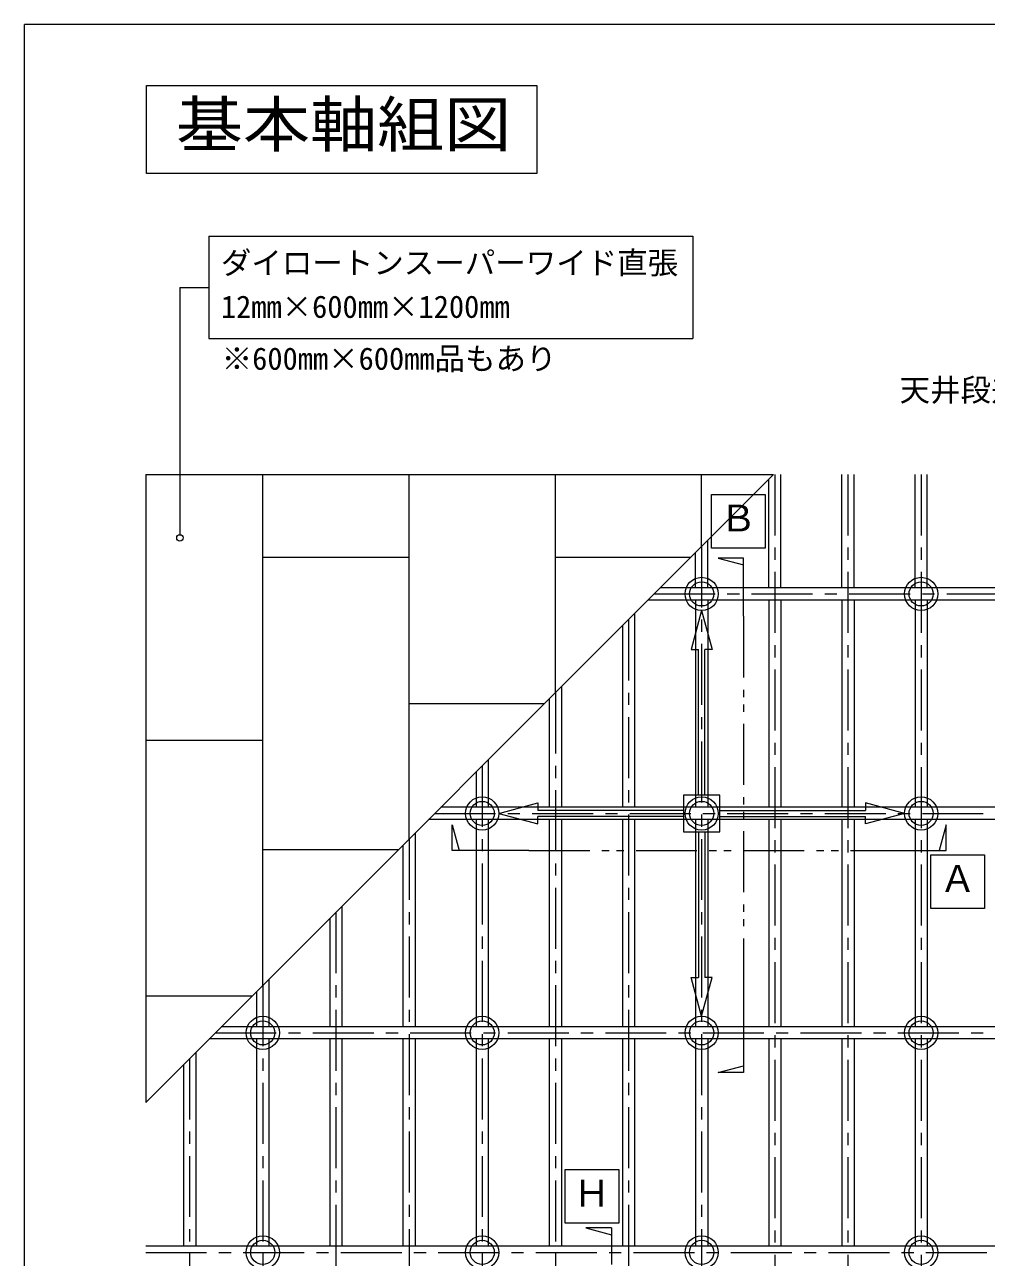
# Model space of a CAD drawing. Units: millimetres on the paper, enlarged 10 times, with parts at other scales. Extents: x -2077 to 2023, y -1433 to 1417.
# Drawn here: x -2077 to -1289, y 406 to 1417 of the extents above; entities that cross this region are included whole.
import ezdxf
from ezdxf.enums import TextEntityAlignment as Align

# ---------------------------------------------------------------- set-up
doc = ezdxf.new("R2010")
doc.units = ezdxf.units.MM
doc.header["$LTSCALE"] = 10
doc.linetypes.add('CHAIN1', pattern=[8, 5, -1, 1, -1])
doc.linetypes.add('DOUBLE_CHAIN1', pattern=[8.8, 5, -1, 0.6, -0.6, 0.6, -1])
for name, color, linetype, lineweight in [('0-0_基本', 7, 'Continuous', 9), ('0-1_軸組', 7, 'Continuous', 9), ('0-2_インサート', 7, 'Continuous', 9), ('0-3_文字', 7, 'Continuous', 9), ('0-4_ブレース', 7, 'Continuous', 9), ('0-5_仕上', 7, 'Continuous', 9), ('F-0_図枠', 7, 'Continuous', 9)]:
    doc.layers.add(name, color=color, linetype=linetype, lineweight=lineweight)
doc.styles.add('ＭＳ ゴシック', font='')
doc.styles.get('ＭＳ ゴシック').set_extended_font_data('MS Gothic')

msp = doc.modelspace()

# ---------------------------------------------------------------- linework, layer by layer
at = {"layer": '0-0_基本', "color": 4, "linetype": 'CHAIN1'}
for p, q in [((-1462.14, 1048.28), (-1462.14, 118.28)), ((-1402.14, 1048.28), (-1402.14, 118.28)), ((-1342.14, 1048.28), (-1342.14, 118.28)), ((-1522.14, 989.28), (-1522.14, 118.28)), ((-1561.14, 950.28), (-878.14, 950.28)), ((-1582.14, 929.28), (-1582.14, 118.28)), ((-1642.14, 869.28), (-1642.14, 118.28)), ((-1702.14, 809.28), (-1702.14, 118.28)), ((-1741.14, 770.28), (-878.14, 770.28)), ((-1762.14, 749.28), (-1762.14, 118.28)), ((-1822.14, 689.28), (-1822.14, 118.28)), ((-1882.14, 629.28), (-1882.14, 118.28)), ((-1921.14, 590.28), (-878.14, 590.28)), ((-1942.14, 569.28), (-1942.14, 118.28)), ((-1978.14, 410.28), (-878.14, 410.28))]:
    msp.add_line(p, q, dxfattribs=at)
at = {"layer": '0-1_軸組'}
for p, q in [((-1467.14, 955.28), (-1467.14, 1044.28)), ((-1457.14, 955.28), (-1457.14, 1048.28)), ((-1407.14, 955.28), (-1407.14, 1048.28)), ((-1397.14, 955.28), (-1397.14, 1048.28)), ((-1347.14, 955.28), (-1347.14, 1048.28)), ((-1337.14, 955.28), (-1337.14, 1048.28)), ((-1517.14, 955.28), (-1517.14, 994.28)), ((-1527.14, 955.28), (-1527.14, 984.28)), ((-878.14, 955.28), (-1556.14, 955.28)), ((-878.14, 945.28), (-1566.14, 945.28)), ((-1527.14, 945.28), (-1527.14, 775.28)), ((-1517.14, 945.28), (-1517.14, 775.28)), ((-1467.14, 945.28), (-1467.14, 775.28)), ((-1457.14, 945.28), (-1457.14, 775.28)), ((-1407.14, 945.28), (-1407.14, 775.28)), ((-1397.14, 945.28), (-1397.14, 775.28)), ((-1347.14, 945.28), (-1347.14, 775.28)), ((-1337.14, 945.28), (-1337.14, 775.28)), ((-1577.14, 934.28), (-1577.14, 775.28)), ((-1587.14, 924.28), (-1587.14, 775.28)), ((-1637.14, 874.28), (-1637.14, 775.28)), ((-1647.14, 864.28), (-1647.14, 775.28)), ((-1697.14, 814.28), (-1697.14, 775.28)), ((-1707.14, 804.28), (-1707.14, 775.28)), ((-878.14, 775.28), (-1736.14, 775.28)), ((-878.14, 765.28), (-1746.14, 765.28)), ((-1707.14, 765.28), (-1707.14, 595.28)), ((-1697.14, 765.28), (-1697.14, 595.28)), ((-1647.14, 765.28), (-1647.14, 595.28)), ((-1637.14, 765.28), (-1637.14, 595.28)), ((-1587.14, 765.28), (-1587.14, 595.28)), ((-1577.14, 765.28), (-1577.14, 595.28)), ((-1527.14, 765.28), (-1527.14, 595.28)), ((-1517.14, 765.28), (-1517.14, 595.28)), ((-1467.14, 765.28), (-1467.14, 595.28)), ((-1457.14, 765.28), (-1457.14, 595.28)), ((-1407.14, 765.28), (-1407.14, 595.28)), ((-1397.14, 765.28), (-1397.14, 595.28)), ((-1347.14, 765.28), (-1347.14, 595.28)), ((-1337.14, 765.28), (-1337.14, 595.28)), ((-1757.14, 754.28), (-1757.14, 595.28)), ((-1767.14, 744.28), (-1767.14, 595.28)), ((-1817.14, 694.28), (-1817.14, 595.28)), ((-1827.14, 684.28), (-1827.14, 595.28)), ((-1877.14, 634.28), (-1877.14, 595.28)), ((-1887.14, 624.28), (-1887.14, 595.28)), ((-878.14, 595.28), (-1916.14, 595.28)), ((-878.14, 585.28), (-1926.14, 585.28)), ((-1887.14, 585.28), (-1887.14, 415.28)), ((-1877.14, 585.28), (-1877.14, 415.28)), ((-1827.14, 585.28), (-1827.14, 415.28)), ((-1817.14, 585.28), (-1817.14, 415.28)), ((-1767.14, 585.28), (-1767.14, 415.28)), ((-1757.14, 585.28), (-1757.14, 415.28)), ((-1707.14, 585.28), (-1707.14, 415.28)), ((-1697.14, 585.28), (-1697.14, 415.28)), ((-1647.14, 585.28), (-1647.14, 415.28)), ((-1637.14, 585.28), (-1637.14, 415.28)), ((-1587.14, 585.28), (-1587.14, 415.28)), ((-1577.14, 585.28), (-1577.14, 415.28)), ((-1527.14, 585.28), (-1527.14, 415.28)), ((-1517.14, 585.28), (-1517.14, 415.28)), ((-1467.14, 585.28), (-1467.14, 415.28)), ((-1457.14, 585.28), (-1457.14, 415.28)), ((-1407.14, 585.28), (-1407.14, 415.28)), ((-1397.14, 585.28), (-1397.14, 415.28)), ((-1347.14, 585.28), (-1347.14, 415.28)), ((-1337.14, 585.28), (-1337.14, 415.28)), ((-1937.14, 574.28), (-1937.14, 415.28)), ((-1947.14, 564.28), (-1947.14, 415.28)), ((-878.14, 415.28), (-1978.14, 415.28))]:
    msp.add_line(p, q, dxfattribs=at)
at = {"layer": '0-2_インサート'}
for centre, radius in [((-1522.14, 950.28), 13.62), ((-1342.14, 950.28), 13.62), ((-1522.14, 950.28), 9.89), ((-1342.14, 950.28), 9.89), ((-1702.14, 770.28), 13.62), ((-1702.14, 770.28), 9.89), ((-1522.14, 770.28), 13.62), ((-1522.14, 770.28), 9.89), ((-1342.14, 770.28), 13.62), ((-1342.14, 770.28), 9.89), ((-1882.14, 590.28), 13.62), ((-1882.14, 590.28), 9.89), ((-1702.14, 590.28), 13.62), ((-1702.14, 590.28), 9.89), ((-1522.14, 590.28), 13.62), ((-1522.14, 590.28), 9.89), ((-1342.14, 590.28), 13.62), ((-1342.14, 590.28), 9.89), ((-1882.14, 410.28), 13.62), ((-1882.14, 410.28), 9.89), ((-1702.14, 410.28), 13.62), ((-1702.14, 410.28), 9.89), ((-1522.14, 410.28), 13.62), ((-1522.14, 410.28), 9.89), ((-1342.14, 410.28), 13.62), ((-1342.14, 410.28), 9.89)]:
    msp.add_circle(centre, radius, dxfattribs=at)
at = {"layer": '0-3_文字'}
for p, q in [((-1977.43, 1294.98), (-1977.43, 1367.18)), ((-1977.43, 1367.18), (-1657.38, 1367.18)), ((-1657.38, 1367.18), (-1657.38, 1294.98)), ((-1657.38, 1294.98), (-1977.43, 1294.98)), ((-1950.13, 1201.71), (-1926.25, 1201.71)), ((-1950.13, 1201.71), (-1950.13, 998.86)), ((-1926.48, 1159.71), (-1529.46, 1159.71)), ((-1514.14, 1031.9), (-1470.14, 1031.9)), ((-1514.14, 987.9), (-1514.14, 1031.9)), ((-1470.14, 1031.9), (-1470.14, 987.9)), ((-1470.14, 987.9), (-1514.14, 987.9)), ((-1508.66, 979.71), (-1487.74, 974.11)), ((-1487.74, 979.71), (-1508.66, 979.71)), ((-1487.74, 932.18), (-1487.74, 979.71)), ((-1726.67, 760.81), (-1721.07, 739.88)), ((-1726.67, 739.88), (-1726.67, 760.81)), ((-1321.6, 760.81), (-1327.2, 739.88)), ((-1321.6, 739.88), (-1321.6, 760.81)), ((-1663.98, 739.88), (-1726.67, 739.88)), ((-1384.29, 739.88), (-1321.6, 739.88)), ((-1334.13, 736.3), (-1290.13, 736.3)), ((-1334.13, 692.3), (-1334.13, 736.3)), ((-1290.13, 736.3), (-1290.13, 692.3)), ((-1290.13, 692.3), (-1334.13, 692.3)), ((-1487.74, 620.39), (-1487.74, 557.69)), ((-1508.66, 557.69), (-1487.74, 563.3)), ((-1487.74, 557.69), (-1508.66, 557.69)), ((-1634.14, 478.22), (-1590.14, 478.22)), ((-1634.14, 434.22), (-1634.14, 478.22)), ((-1590.14, 478.22), (-1590.14, 434.22)), ((-1590.14, 434.22), (-1634.14, 434.22)), ((-1617.06, 430.27), (-1596.14, 424.67)), ((-1596.14, 430.27), (-1617.06, 430.27)), ((-1596.14, 430.27), (-1596.14, 400.27))]:
    msp.add_line(p, q, dxfattribs=at)
at = {"layer": '0-3_文字', "color": 4, "linetype": 'DOUBLE_CHAIN1'}
msp.add_line((-1663.98, 739.88), (-1382.64, 739.88), dxfattribs=at)
at = {"layer": '0-3_文字'}
for points in [[(-1926.48, 1243.71), (-1926.48, 1201.71), (-1926.48, 1159.71)], [(-1926.48, 1243.71), (-1529.46, 1243.71), (-1529.46, 1159.71)]]:
    msp.add_lwpolyline(points, dxfattribs=at)
at = {"layer": '0-3_文字', "color": 4, "linetype": 'DOUBLE_CHAIN1'}
msp.add_lwpolyline([(-1487.74, 932.18), (-1487.74, 931.68), (-1487.74, 620.39)], dxfattribs=at)
at = {"layer": '0-3_文字'}
msp.add_circle((-1950.13, 996.27), 2.6, dxfattribs=at)
at = {"layer": '0-4_ブレース'}
for p, q in [((-1522.14, 936.66), (-1530.68, 904.78)), ((-1530.68, 904.78), (-1524.64, 904.78)), ((-1524.64, 785.28), (-1524.64, 904.78)), ((-1519.64, 785.28), (-1519.64, 904.78)), ((-1688.51, 770.28), (-1656.64, 761.74)), ((-1537.14, 772.78), (-1656.64, 772.78)), ((-1507.14, 772.78), (-1387.63, 772.78)), ((-1355.76, 770.28), (-1387.63, 761.74)), ((-1656.64, 761.74), (-1656.64, 767.78)), ((-1537.14, 767.78), (-1656.64, 767.78)), ((-1507.14, 767.78), (-1387.63, 767.78)), ((-1387.63, 761.74), (-1387.63, 767.78)), ((-1524.64, 755.28), (-1524.64, 635.78)), ((-1519.64, 755.28), (-1519.64, 635.78)), ((-1522.14, 603.91), (-1513.59, 635.78)), ((-1513.59, 635.78), (-1519.64, 635.78))]:
    msp.add_line(p, q, dxfattribs=at)
for points in [[(-1522.14, 936.66), (-1513.59, 904.78), (-1519.64, 904.78)], [(-1688.51, 770.28), (-1656.64, 778.82), (-1656.64, 772.78)], [(-1355.76, 770.28), (-1387.63, 778.82), (-1387.63, 772.78)], [(-1522.14, 603.91), (-1530.68, 635.78), (-1524.64, 635.78)]]:
    msp.add_lwpolyline(points, dxfattribs=at)
msp.add_lwpolyline([(-1537.14, 755.28), (-1507.14, 755.28), (-1507.14, 785.28), (-1537.14, 785.28)], close=True, dxfattribs=at)
at = {"layer": '0-5_仕上'}
for p, q in [((-1978.14, 1048.28), (-1463.14, 1048.28)), ((-1882.14, 629.28), (-1882.14, 1048.28)), ((-1762.14, 749.28), (-1762.14, 1048.28)), ((-1642.14, 869.28), (-1642.14, 1048.28)), ((-1522.14, 989.28), (-1522.14, 1048.28)), ((-1762.14, 980.28), (-1882.14, 980.28)), ((-1531.14, 980.28), (-1642.14, 980.28)), ((-1651.14, 860.28), (-1762.14, 860.28)), ((-1978.14, 830.28), (-1882.14, 830.28)), ((-1771.14, 740.28), (-1882.14, 740.28)), ((-1891.14, 620.28), (-1978.14, 620.28))]:
    msp.add_line(p, q, dxfattribs=at)
msp.add_lwpolyline([(-1978.14, 1048.28), (-1978.14, 533.28), (-1463.14, 1048.28)], dxfattribs=at)
at = {"layer": 'F-0_図枠'}
for p in [(2022.57, 1417.18), (-2077.43, -1432.82)]:
    msp.add_line(p, (-2077.43, 1417.18), dxfattribs=at)

# ---------------------------------------------------------------- texts
at = {"layer": '0-3_文字', "style": 'ＭＳ ゴシック', "width": 1.1}
msp.add_text('基本軸組図', height=36.66, dxfattribs=at).set_placement((-1953.34, 1306.08), align=Align.BOTTOM_LEFT)
at = {"layer": '0-3_文字', "style": 'ＭＳ ゴシック'}
for s, height, p in [('ダイロートンスーパーワイド直張', 18.33, (-1916.48, 1207.21)), ('12mm×600mm×1200mm', 18.33, (-1916.48, 1171.21)), ('※600mm×600mm品もあり', 18.33, (-1915.82, 1128.62)), ('天井段差部', 18.33, (-1359.8, 1102.9)), ('Ｂ', 21.99, (-1507.14, 994.9)), ('Ａ', 21.99, (-1327.13, 699.3)), ('Ｈ', 21.99, (-1627.14, 441.22))]:
    msp.add_text(s, height=height, dxfattribs=at).set_placement(p, align=Align.BOTTOM_LEFT)

doc.saveas('drawing.dxf')
